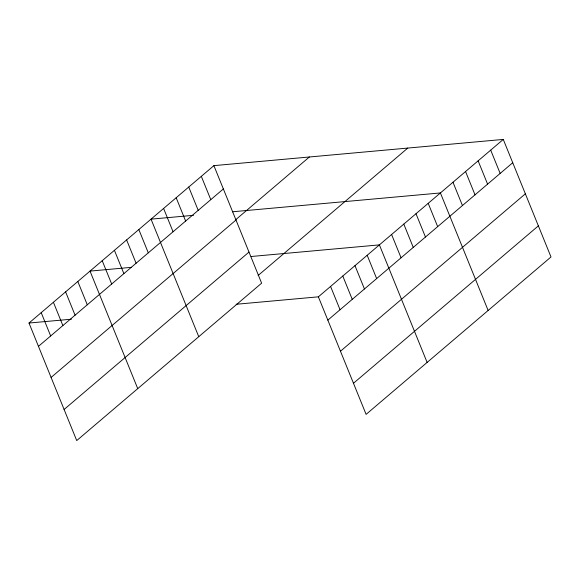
<?xml version="1.0" encoding="UTF-8"?>
<svg xmlns="http://www.w3.org/2000/svg" width="580" height="580" viewBox="0 0 580 580"><rect width="100%" height="100%" fill="white"/><g stroke="black" fill="none" stroke-linecap="round" stroke-linejoin="round"><path stroke-width="0.87" d="M213.897 165.633L261.623 283.171L76.727 440.575L29 323.038L213.897 165.633L503.273 139.425L551 256.962L366.103 414.366L318.376 296.829L503.273 139.425M38.461 346.347L223.358 188.942M235.676 219.74L309.387 156.984M51.091 377.442L235.98 220.037M64.097 409.48L248.994 252.075M258.136 275.464L407.776 148.074M327.845 320.131L512.735 162.726M340.467 351.226L525.364 193.821M353.481 383.264L538.37 225.867M193.474 215.311L151.032 219.153L198.759 336.69M232.377 211.787L440.409 192.944L488.135 310.474M131.573 267.329L90.016 271.099L137.743 388.636M251.104 256.505L379.392 244.883L427.119 362.42M29 323.038L71.442 319.196M236.147 304.275L318.376 296.829M490.702 150.126L500.163 173.434M478.13 160.834L487.591 184.135M465.559 171.535L475.02 194.837M452.98 182.236L462.449 205.545M428.207 203.326L437.668 226.635M416.005 213.715L425.466 237.024M403.803 224.105L413.264 247.413M391.594 234.494L401.063 257.803M367.191 255.273L376.652 278.581M354.989 265.662L364.45 288.963M342.787 276.051L352.248 299.352M330.586 286.44L340.047 309.742M201.318 176.342L210.786 199.643M188.746 187.043L198.208 210.344M176.175 197.744L185.636 221.052M163.603 208.452L173.065 231.754M138.83 229.542L148.291 252.844M126.621 239.931L136.09 263.233M114.419 250.321L123.881 273.622M102.218 260.71L111.679 284.012M77.814 281.488L87.275 304.79M65.612 291.878L75.074 315.179M53.403 302.26L62.872 325.568M41.202 312.649L50.663 335.958"/></g></svg>
